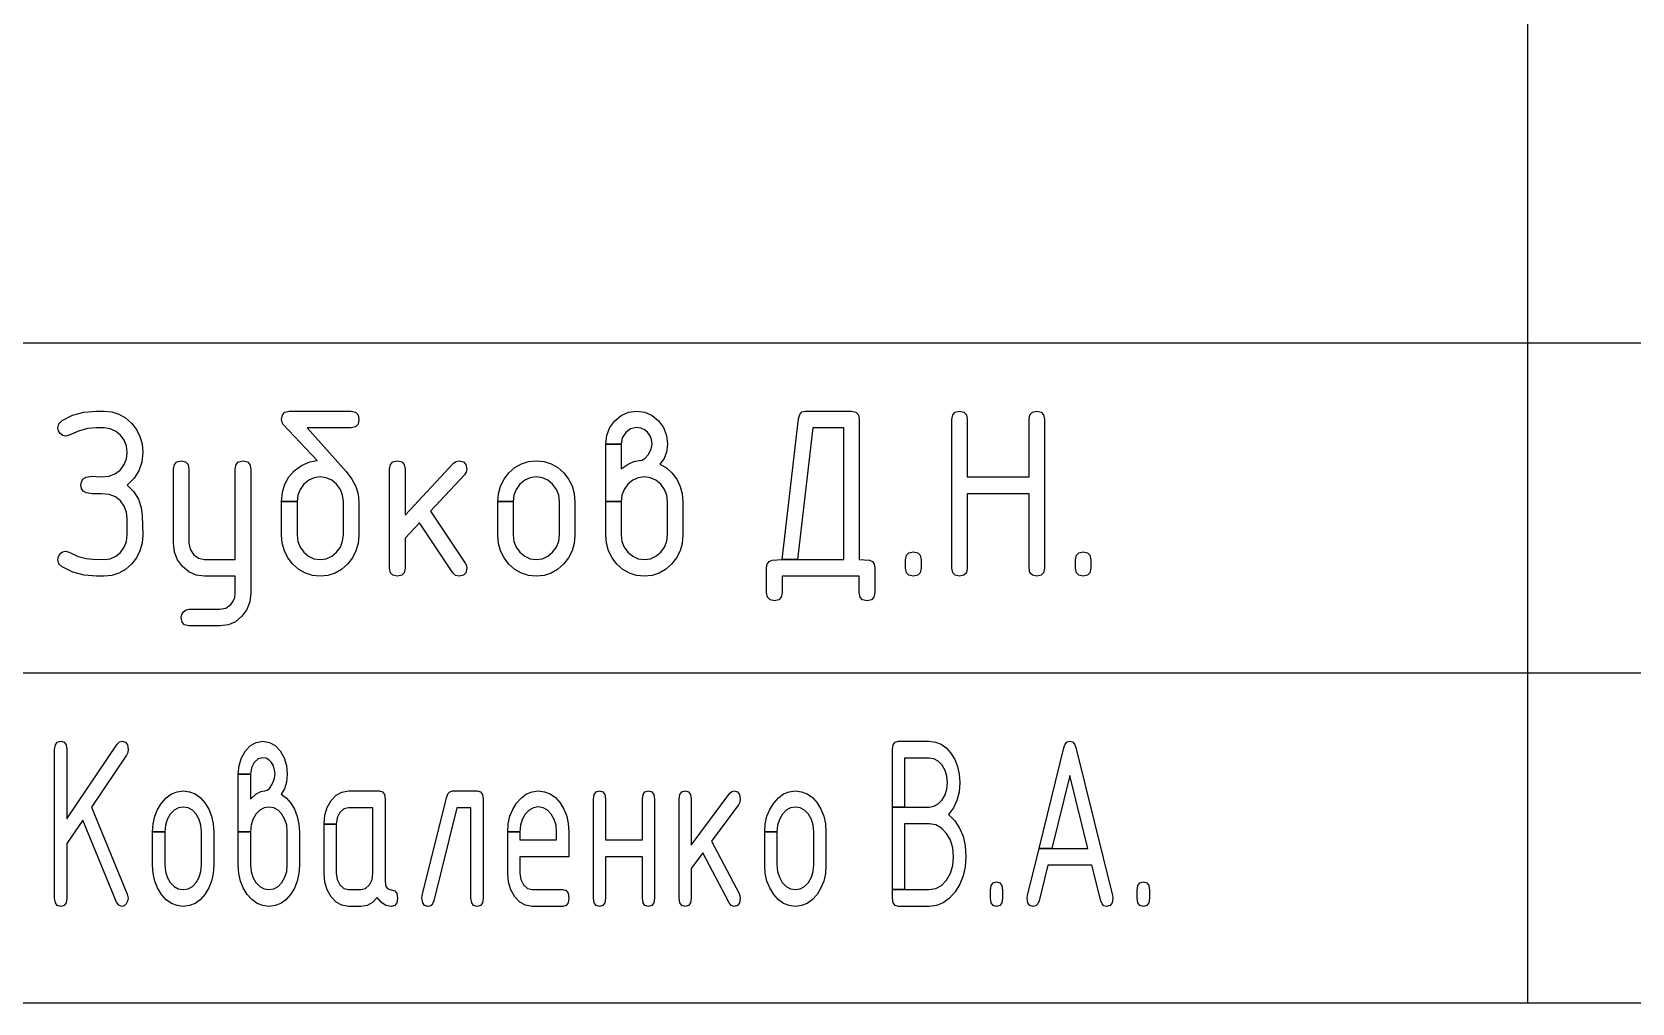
# Model space of a CAD drawing. Extents: x 0.3 to 16.3, y -11.7 to -0.2.
# Drawn here: x 9.737 to 10.692, y -11.496 to -10.917 of the extents above; entities that cross this region are included whole.
import ezdxf

# ---------------------------------------------------------------- set-up
doc = ezdxf.new("R2010")
doc.units = 0
doc.header["$MEASUREMENT"] = 0
doc.layers.add('BLACK', color=7, linetype='CONTINUOUS')

msp = doc.modelspace()

# ---------------------------------------------------------------- linework, layer by layer
at = {"layer": 'BLACK', "linetype": 'CONTINUOUS'}
for p, q in [((10.62949, -9.3308), (10.62949, -11.49615)), ((9.05469, -11.10245), (11.61374, -11.10245)), ((9.75552, -11.14878), (9.76166, -11.14574)), ((9.76166, -11.14574), (9.76841, -11.14389)), ((9.76841, -11.14389), (9.77589, -11.14325)), ((9.77589, -11.14325), (9.7805, -11.14325)), ((9.7805, -11.14325), (9.78515, -11.14371)), ((9.78515, -11.14371), (9.78935, -11.14505)), ((9.78935, -11.14505), (9.79321, -11.14726)), ((9.79321, -11.14726), (9.79678, -11.15043)), ((9.88635, -11.14825), (9.8869, -11.14541)), ((9.8869, -11.14541), (9.88835, -11.14383)), ((9.88835, -11.14383), (9.89096, -11.14325)), ((9.89096, -11.14325), (9.92787, -11.14325)), ((9.92787, -11.14325), (9.93047, -11.14383)), ((9.93047, -11.14383), (9.93193, -11.14541)), ((9.93193, -11.14541), (9.93247, -11.14825)), ((10.08507, -11.14896), (10.08893, -11.14578)), ((10.08893, -11.14578), (10.09322, -11.1439)), ((10.09322, -11.1439), (10.09813, -11.14325)), ((10.09813, -11.14325), (10.10306, -11.1439)), ((10.10306, -11.1439), (10.10737, -11.1458)), ((10.10737, -11.1458), (10.1112, -11.149)), ((10.19469, -11.14787), (10.19545, -11.14517)), ((10.19545, -11.14517), (10.19677, -11.14374)), ((10.19677, -11.14374), (10.19873, -11.14325)), ((10.19873, -11.14325), (10.22636, -11.14325)), ((10.22636, -11.14325), (10.22898, -11.14383)), ((10.22898, -11.14383), (10.23043, -11.14538)), ((10.23043, -11.14538), (10.23096, -11.14817)), ((10.28618, -11.14817), (10.28672, -11.14538)), ((10.28672, -11.14538), (10.28817, -11.14383)), ((10.28817, -11.14383), (10.29079, -11.14325)), ((10.29079, -11.14325), (10.2934, -11.14383)), ((10.2934, -11.14383), (10.29485, -11.14537)), ((10.29485, -11.14537), (10.29539, -11.14816)), ((10.33222, -11.14816), (10.33276, -11.14537)), ((10.33276, -11.14537), (10.33421, -11.14383)), ((10.33421, -11.14383), (10.33683, -11.14325)), ((10.33683, -11.14325), (10.33945, -11.14383)), ((10.33945, -11.14383), (10.3409, -11.14538)), ((10.3409, -11.14538), (10.34144, -11.14817)), ((9.75287, -11.15325), (9.7535, -11.15078)), ((9.75321, -11.15506), (9.75287, -11.15325)), ((9.75426, -11.15669), (9.75321, -11.15506)), ((9.7535, -11.15078), (9.75552, -11.14878)), ((9.75578, -11.15781), (9.75426, -11.15669)), ((9.7652, -11.15513), (9.75956, -11.15758)), ((9.77063, -11.15371), (9.7652, -11.15513)), ((9.77589, -11.15325), (9.77063, -11.15371)), ((9.7805, -11.15325), (9.77589, -11.15325)), ((9.78415, -11.15373), (9.7805, -11.15325)), ((9.78737, -11.15514), (9.78415, -11.15373)), ((9.79026, -11.15753), (9.78737, -11.15514)), ((9.79678, -11.15043), (9.79976, -11.15424)), ((9.79976, -11.15424), (9.80183, -11.15835)), ((9.8866, -11.15001), (9.88635, -11.14825)), ((9.88726, -11.15116), (9.8866, -11.15001)), ((9.90749, -11.17279), (9.88726, -11.15116)), ((9.92787, -11.15325), (9.9017, -11.15325)), ((9.9017, -11.15325), (9.92487, -11.17924)), ((9.93047, -11.15267), (9.92787, -11.15325)), ((9.93193, -11.1511), (9.93047, -11.15267)), ((9.93247, -11.14825), (9.93193, -11.1511)), ((10.08031, -11.15767), (10.08209, -11.15306)), ((10.08209, -11.15306), (10.08507, -11.14896)), ((10.0916, -11.15593), (10.08959, -11.1591)), ((10.09457, -11.15378), (10.0916, -11.15593)), ((10.09813, -11.15306), (10.09457, -11.15378)), ((10.10062, -11.15338), (10.09813, -11.15306)), ((10.10278, -11.15431), (10.10062, -11.15338)), ((10.10468, -11.15589), (10.10278, -11.15431)), ((10.10615, -11.15793), (10.10468, -11.15589)), ((10.1112, -11.149), (10.11418, -11.15311)), ((10.11418, -11.15311), (10.11594, -11.15771)), ((10.18485, -11.23172), (10.19469, -11.14787)), ((10.20333, -11.15325), (10.19413, -11.23172)), ((10.22175, -11.15325), (10.20333, -11.15325)), ((10.22175, -11.23172), (10.22175, -11.15325)), ((10.23096, -11.14817), (10.23096, -11.23172)), ((10.28618, -11.2368), (10.28618, -11.14817)), ((10.29539, -11.14816), (10.29539, -11.18248)), ((10.33222, -11.18248), (10.33222, -11.14816)), ((10.34144, -11.14817), (10.34144, -11.2368)), ((9.75747, -11.15818), (9.75578, -11.15781)), ((9.75956, -11.15758), (9.75747, -11.15818)), ((9.79252, -11.16059), (9.79026, -11.15753)), ((9.79386, -11.16398), (9.79252, -11.16059)), ((9.79431, -11.16783), (9.79386, -11.16398)), ((9.80183, -11.15835), (9.80309, -11.16283)), ((9.80309, -11.16283), (9.80352, -11.16778)), ((10.0797, -11.16294), (10.07971, -11.16291)), ((10.0797, -11.19723), (10.0797, -11.16294)), ((10.07971, -11.16291), (10.08031, -11.15767)), ((10.07971, -11.16291), (10.08891, -11.16291)), ((10.08891, -11.16291), (10.07971, -11.16291)), ((10.08959, -11.1591), (10.08891, -11.16291)), ((10.08891, -11.16291), (10.08891, -11.17768)), ((10.10496, -11.16932), (10.10678, -11.16601)), ((10.10703, -11.16024), (10.10615, -11.15793)), ((10.10678, -11.16601), (10.10733, -11.16291)), ((10.10733, -11.16291), (10.10703, -11.16024)), ((10.11594, -11.15771), (10.11654, -11.16294)), ((10.11654, -11.16294), (10.116, -11.1677)), ((9.79023, -11.17818), (9.79251, -11.17509)), ((9.79251, -11.17509), (9.79385, -11.17168)), ((9.79385, -11.17168), (9.79431, -11.16783)), ((9.80293, -11.17364), (9.80122, -11.17877)), ((9.80352, -11.16778), (9.80293, -11.17364)), ((9.8219, -11.17778), (9.82244, -11.175)), ((9.82244, -11.175), (9.82389, -11.17344)), ((9.82389, -11.17344), (9.82651, -11.17287)), ((9.82651, -11.17287), (9.82912, -11.17344)), ((9.82912, -11.17344), (9.83057, -11.17499)), ((9.83057, -11.17499), (9.83111, -11.17777)), ((9.85874, -11.17777), (9.85928, -11.17499)), ((9.85928, -11.17499), (9.86073, -11.17344)), ((9.86073, -11.17344), (9.86335, -11.17287)), ((9.86335, -11.17287), (9.86596, -11.17344)), ((9.86596, -11.17344), (9.86741, -11.175)), ((9.86741, -11.175), (9.86795, -11.17779)), ((9.89392, -11.17878), (9.89829, -11.17563)), ((9.89829, -11.17563), (9.90322, -11.17345)), ((9.90322, -11.17345), (9.90749, -11.17279)), ((9.9508, -11.17778), (9.95134, -11.175)), ((9.95134, -11.175), (9.9528, -11.17344)), ((9.9528, -11.17344), (9.95541, -11.17287)), ((9.95541, -11.17287), (9.95802, -11.17344)), ((9.95802, -11.17344), (9.95947, -11.175)), ((9.95947, -11.175), (9.96001, -11.17778)), ((9.96001, -11.20521), (9.98897, -11.17429)), ((9.98897, -11.17429), (9.99044, -11.17323)), ((9.99044, -11.17323), (9.99225, -11.17287)), ((9.99225, -11.17287), (9.99486, -11.17344)), ((9.99486, -11.17344), (9.99631, -11.175)), ((9.99631, -11.175), (9.99685, -11.17778)), ((10.02556, -11.17689), (10.02942, -11.17467)), ((10.02942, -11.17467), (10.03363, -11.17333)), ((10.03363, -11.17333), (10.03828, -11.17287)), ((10.03828, -11.17287), (10.043, -11.17333)), ((10.043, -11.17333), (10.04724, -11.17466)), ((10.04724, -11.17466), (10.0511, -11.17686)), ((10.08891, -11.17768), (10.093, -11.17478)), ((10.093, -11.17478), (10.09654, -11.17323)), ((10.09654, -11.17323), (10.09966, -11.17276)), ((10.09966, -11.17276), (10.10142, -11.17241)), ((10.10142, -11.17241), (10.10317, -11.17133)), ((10.10317, -11.17133), (10.10496, -11.16932)), ((10.11447, -11.17158), (10.11194, -11.1748)), ((10.11194, -11.1748), (10.11589, -11.17707)), ((10.116, -11.1677), (10.11447, -11.17158)), ((9.76668, -11.18733), (9.76703, -11.18533)), ((9.76703, -11.18533), (9.76807, -11.18364)), ((9.76807, -11.18364), (9.76983, -11.18255)), ((9.76983, -11.18255), (9.7731, -11.1821)), ((9.7731, -11.1821), (9.77582, -11.18229)), ((9.77582, -11.18229), (9.77889, -11.18248)), ((9.77889, -11.18248), (9.78357, -11.18196)), ((9.78357, -11.18196), (9.78728, -11.1805)), ((9.78728, -11.1805), (9.79023, -11.17818)), ((9.7984, -11.18332), (9.79431, -11.18741)), ((9.80122, -11.17877), (9.7984, -11.18332)), ((9.8219, -11.22205), (9.8219, -11.17778)), ((9.83111, -11.17777), (9.83111, -11.22191)), ((9.85874, -11.23172), (9.85874, -11.17777)), ((9.86795, -11.17779), (9.86795, -11.25164)), ((9.8883, -11.18671), (9.89063, -11.18246)), ((9.89063, -11.18246), (9.89392, -11.17878)), ((9.90251, -11.18437), (9.89961, -11.18679)), ((9.90573, -11.18295), (9.90251, -11.18437)), ((9.90937, -11.18246), (9.90573, -11.18295)), ((9.91302, -11.18295), (9.90937, -11.18246)), ((9.91624, -11.18437), (9.91302, -11.18295)), ((9.91914, -11.18679), (9.91624, -11.18437)), ((9.92487, -11.17924), (9.92828, -11.18376)), ((9.92828, -11.18376), (9.9306, -11.18826)), ((9.9508, -11.2368), (9.9508, -11.17778)), ((9.96001, -11.17778), (9.96001, -11.20521)), ((9.99546, -11.18122), (9.97522, -11.20282)), ((9.99651, -11.17959), (9.99546, -11.18122)), ((9.99685, -11.17778), (9.99651, -11.17959)), ((10.01694, -11.188), (10.01902, -11.18388)), ((10.01902, -11.18388), (10.02198, -11.18006)), ((10.02198, -11.18006), (10.02556, -11.17689)), ((10.03141, -11.18437), (10.02851, -11.18679)), ((10.03463, -11.18295), (10.03141, -11.18437)), ((10.03828, -11.18246), (10.03463, -11.18295)), ((10.04192, -11.18295), (10.03828, -11.18246)), ((10.04514, -11.18437), (10.04192, -11.18295)), ((10.04804, -11.18679), (10.04514, -11.18437)), ((10.0511, -11.17686), (10.05464, -11.17998)), ((10.05464, -11.17998), (10.05756, -11.18376)), ((10.05756, -11.18376), (10.05962, -11.18788)), ((10.0958, -11.18438), (10.09293, -11.18679)), ((10.09903, -11.18295), (10.0958, -11.18438)), ((10.10273, -11.18246), (10.09903, -11.18295)), ((10.10642, -11.18295), (10.10273, -11.18246)), ((10.10965, -11.18438), (10.10642, -11.18295)), ((10.11253, -11.18679), (10.10965, -11.18438)), ((10.11589, -11.17707), (10.11923, -11.18007)), ((10.11923, -11.18007), (10.12202, -11.18383)), ((10.12202, -11.18383), (10.12409, -11.1881)), ((10.29539, -11.18248), (10.33222, -11.18248)), ((9.76702, -11.18933), (9.76668, -11.18733)), ((9.76804, -11.19099), (9.76702, -11.18933)), ((9.7698, -11.19204), (9.76804, -11.19099)), ((9.77331, -11.19248), (9.7698, -11.19204)), ((9.77596, -11.19248), (9.77331, -11.19248)), ((9.77875, -11.19248), (9.77596, -11.19248)), ((9.78348, -11.193), (9.77875, -11.19248)), ((9.78722, -11.19444), (9.78348, -11.193)), ((9.79018, -11.19672), (9.78722, -11.19444)), ((9.79431, -11.18741), (9.79826, -11.19136)), ((9.79826, -11.19136), (9.80101, -11.19574)), ((9.88637, -11.19723), (9.88686, -11.19163)), ((9.88686, -11.19163), (9.8883, -11.18671)), ((9.89602, -11.19333), (9.89556, -11.19723)), ((9.89735, -11.18989), (9.89602, -11.19333)), ((9.89961, -11.18679), (9.89735, -11.18989)), ((9.9214, -11.18989), (9.91914, -11.18679)), ((9.92274, -11.19333), (9.9214, -11.18989)), ((9.92319, -11.19723), (9.92274, -11.19333)), ((9.9306, -11.18826), (9.93195, -11.19281)), ((9.93195, -11.19281), (9.9324, -11.19748)), ((10.01527, -11.19723), (10.01568, -11.19249)), ((10.01568, -11.19249), (10.01694, -11.188)), ((10.02492, -11.19333), (10.02446, -11.19723)), ((10.02625, -11.18989), (10.02492, -11.19333)), ((10.02851, -11.18679), (10.02625, -11.18989)), ((10.0503, -11.18989), (10.04804, -11.18679)), ((10.05164, -11.19333), (10.0503, -11.18989)), ((10.05209, -11.19723), (10.05164, -11.19333)), ((10.05962, -11.18788), (10.06087, -11.19241)), ((10.06087, -11.19241), (10.0613, -11.19746)), ((10.08936, -11.19333), (10.08891, -11.19723)), ((10.09069, -11.18989), (10.08936, -11.19333)), ((10.09293, -11.18679), (10.09069, -11.18989)), ((10.11477, -11.18989), (10.11253, -11.18679)), ((10.11609, -11.19333), (10.11477, -11.18989)), ((10.11654, -11.19723), (10.11609, -11.19333)), ((10.12409, -11.1881), (10.12533, -11.1926)), ((10.12533, -11.1926), (10.12575, -11.19741)), ((10.33222, -11.19248), (10.29539, -11.19248)), ((10.29539, -11.19248), (10.29539, -11.2368)), ((10.33222, -11.2368), (10.33222, -11.19248)), ((9.7925, -11.1999), (9.79018, -11.19672)), ((9.79386, -11.20344), (9.7925, -11.1999)), ((9.79431, -11.20724), (9.79386, -11.20344)), ((9.80101, -11.19574), (9.80268, -11.20065)), ((9.80268, -11.20065), (9.80325, -11.20566)), ((9.88635, -11.19741), (9.88637, -11.19723)), ((9.88635, -11.2171), (9.88635, -11.19741)), ((9.88637, -11.19723), (9.89556, -11.19723)), ((9.89556, -11.19723), (9.88637, -11.19723)), ((9.89556, -11.19723), (9.89556, -11.21694)), ((9.92319, -11.21694), (9.92319, -11.19723)), ((9.9324, -11.19748), (9.9324, -11.21715)), ((9.97522, -11.20282), (9.99594, -11.23397)), ((10.01525, -11.19746), (10.01527, -11.19723)), ((10.01525, -11.21713), (10.01525, -11.19746)), ((10.01527, -11.19723), (10.02446, -11.19723)), ((10.02446, -11.19723), (10.01527, -11.19723)), ((10.02446, -11.19723), (10.02446, -11.21694)), ((10.05209, -11.21694), (10.05209, -11.19723)), ((10.0613, -11.19746), (10.0613, -11.21713)), ((10.0797, -11.2171), (10.0797, -11.19723)), ((10.0797, -11.19723), (10.08891, -11.19723)), ((10.08891, -11.19723), (10.0797, -11.19723)), ((10.08891, -11.19723), (10.08891, -11.21694)), ((10.11654, -11.21694), (10.11654, -11.19723)), ((10.12575, -11.19741), (10.12575, -11.2171)), ((9.79431, -11.21704), (9.79431, -11.20724)), ((9.80325, -11.20566), (9.80352, -11.21703)), ((9.96859, -11.20985), (9.96001, -11.21903)), ((9.98841, -11.23963), (9.96859, -11.20985)), ((9.79254, -11.22439), (9.79386, -11.22096)), ((9.79386, -11.22096), (9.79431, -11.21704)), ((9.80309, -11.22202), (9.80183, -11.22653)), ((9.80352, -11.21703), (9.80309, -11.22202)), ((9.8225, -11.22728), (9.8219, -11.22205)), ((9.83111, -11.22191), (9.83179, -11.22563)), ((9.88678, -11.22207), (9.88635, -11.2171)), ((9.88804, -11.22657), (9.88678, -11.22207)), ((9.89556, -11.21694), (9.89602, -11.22089)), ((9.89602, -11.22089), (9.89734, -11.22435)), ((9.9214, -11.22428), (9.92274, -11.22084)), ((9.92274, -11.22084), (9.92319, -11.21694)), ((9.93197, -11.22211), (9.93071, -11.2266)), ((9.9324, -11.21715), (9.93197, -11.22211)), ((9.96001, -11.21903), (9.96001, -11.23679)), ((10.01568, -11.22209), (10.01525, -11.21713)), ((10.01694, -11.22659), (10.01568, -11.22209)), ((10.02446, -11.21694), (10.02492, -11.22089)), ((10.02492, -11.22089), (10.02624, -11.22435)), ((10.0503, -11.22428), (10.05164, -11.22084)), ((10.05164, -11.22084), (10.05209, -11.21694)), ((10.06087, -11.22209), (10.05961, -11.22659)), ((10.0613, -11.21713), (10.06087, -11.22209)), ((10.08013, -11.22207), (10.0797, -11.2171)), ((10.08138, -11.22657), (10.08013, -11.22207)), ((10.08891, -11.21694), (10.08937, -11.22089)), ((10.08937, -11.22089), (10.09069, -11.22435)), ((10.11477, -11.22429), (10.11609, -11.22084)), ((10.11609, -11.22084), (10.11654, -11.21694)), ((10.12532, -11.22211), (10.12406, -11.22663)), ((10.12575, -11.2171), (10.12532, -11.22211)), ((9.75287, -11.23172), (9.7532, -11.22984)), ((9.75351, -11.23424), (9.75287, -11.23172)), ((9.7532, -11.22984), (9.75423, -11.22824)), ((9.75423, -11.22824), (9.75572, -11.22715)), ((9.75572, -11.22715), (9.75747, -11.22679)), ((9.75747, -11.22679), (9.75956, -11.22739)), ((9.75956, -11.22739), (9.76504, -11.22984)), ((9.76504, -11.22984), (9.76975, -11.23112)), ((9.76975, -11.23112), (9.77366, -11.23154)), ((9.77366, -11.23154), (9.7805, -11.23172)), ((9.7805, -11.23172), (9.78419, -11.23124)), ((9.78419, -11.23124), (9.78743, -11.22983)), ((9.78743, -11.22983), (9.7903, -11.22746)), ((9.7903, -11.22746), (9.79254, -11.22439)), ((9.79975, -11.23067), (9.79678, -11.2345)), ((9.80183, -11.22653), (9.79975, -11.23067)), ((9.82427, -11.23187), (9.8225, -11.22728)), ((9.82724, -11.23598), (9.82427, -11.23187)), ((9.83179, -11.22563), (9.83383, -11.22882)), ((9.83383, -11.22882), (9.83682, -11.231)), ((9.83682, -11.231), (9.84032, -11.23172)), ((9.84032, -11.23172), (9.85874, -11.23172)), ((9.89011, -11.23069), (9.88804, -11.22657)), ((9.89308, -11.23452), (9.89011, -11.23069)), ((9.89734, -11.22435), (9.89957, -11.22743)), ((9.89957, -11.22743), (9.90245, -11.22981)), ((9.90245, -11.22981), (9.90568, -11.23123)), ((9.90568, -11.23123), (9.90937, -11.23172)), ((9.90937, -11.23172), (9.91302, -11.23123)), ((9.91302, -11.23123), (9.91624, -11.22981)), ((9.91624, -11.22981), (9.91914, -11.22739)), ((9.91914, -11.22739), (9.9214, -11.22428)), ((9.92863, -11.23072), (9.92566, -11.23454)), ((9.93071, -11.2266), (9.92863, -11.23072)), ((10.01902, -11.23071), (10.01694, -11.22659)), ((10.02198, -11.23453), (10.01902, -11.23071)), ((10.02624, -11.22435), (10.02847, -11.22743)), ((10.02847, -11.22743), (10.03135, -11.22981)), ((10.03135, -11.22981), (10.03458, -11.23123)), ((10.03458, -11.23123), (10.03828, -11.23172)), ((10.03828, -11.23172), (10.04192, -11.23123)), ((10.04192, -11.23123), (10.04514, -11.22981)), ((10.04514, -11.22981), (10.04804, -11.22739)), ((10.04804, -11.22739), (10.0503, -11.22428)), ((10.05754, -11.23071), (10.05456, -11.23453)), ((10.05961, -11.22659), (10.05754, -11.23071)), ((10.08345, -11.2307), (10.08138, -11.22657)), ((10.0864, -11.23452), (10.08345, -11.2307)), ((10.09069, -11.22435), (10.09293, -11.22743)), ((10.09293, -11.22743), (10.0958, -11.22981)), ((10.0958, -11.22981), (10.09903, -11.23123)), ((10.09903, -11.23123), (10.10273, -11.23172)), ((10.10273, -11.23172), (10.10642, -11.23123)), ((10.10642, -11.23123), (10.10965, -11.2298)), ((10.10965, -11.2298), (10.11253, -11.22739)), ((10.11253, -11.22739), (10.11477, -11.22429)), ((10.12198, -11.23076), (10.11901, -11.23456)), ((10.12406, -11.22663), (10.12198, -11.23076)), ((10.17608, -11.23442), (10.17712, -11.23294)), ((10.17712, -11.23294), (10.17891, -11.23202)), ((10.17891, -11.23202), (10.18485, -11.23172)), ((10.18485, -11.23172), (10.19413, -11.23172)), ((10.19413, -11.23172), (10.18485, -11.23172)), ((10.19413, -11.23172), (10.22175, -11.23172)), ((10.23096, -11.23172), (10.23696, -11.23202)), ((10.23696, -11.23202), (10.23876, -11.23294)), ((10.23876, -11.23294), (10.2398, -11.23442)), ((10.25858, -11.23198), (10.25912, -11.22921)), ((10.25858, -11.23684), (10.25858, -11.23198)), ((10.25912, -11.22921), (10.26057, -11.22768)), ((10.26057, -11.22768), (10.26319, -11.2271)), ((10.26319, -11.2271), (10.26581, -11.22768)), ((10.26581, -11.22768), (10.26725, -11.22921)), ((10.26725, -11.22921), (10.26779, -11.23198)), ((10.26779, -11.23198), (10.26779, -11.23684)), ((10.35989, -11.23198), (10.36043, -11.22921)), ((10.35989, -11.23684), (10.35989, -11.23198)), ((10.36043, -11.22921), (10.36187, -11.22768)), ((10.36187, -11.22768), (10.3645, -11.2271)), ((10.3645, -11.2271), (10.36711, -11.22768)), ((10.36711, -11.22768), (10.36856, -11.22921)), ((10.36856, -11.22921), (10.36909, -11.23198)), ((10.36909, -11.23198), (10.36909, -11.23684)), ((9.75552, -11.23619), (9.75351, -11.23424)), ((9.76183, -11.23924), (9.75552, -11.23619)), ((9.76859, -11.24109), (9.76183, -11.23924)), ((9.77589, -11.24172), (9.76859, -11.24109)), ((9.7805, -11.24172), (9.77589, -11.24172)), ((9.78515, -11.24126), (9.7805, -11.24172)), ((9.78935, -11.23991), (9.78515, -11.24126)), ((9.79321, -11.23769), (9.78935, -11.23991)), ((9.79678, -11.2345), (9.79321, -11.23769)), ((9.83107, -11.23917), (9.82724, -11.23598)), ((9.83538, -11.24107), (9.83107, -11.23917)), ((9.84032, -11.24172), (9.83538, -11.24107)), ((9.85874, -11.24172), (9.84032, -11.24172)), ((9.85874, -11.25168), (9.85874, -11.24172)), ((9.89666, -11.23769), (9.89308, -11.23452)), ((9.90052, -11.23992), (9.89666, -11.23769)), ((9.90473, -11.24126), (9.90052, -11.23992)), ((9.90937, -11.24172), (9.90473, -11.24126)), ((9.91402, -11.24126), (9.90937, -11.24172)), ((9.91823, -11.23992), (9.91402, -11.24126)), ((9.92209, -11.2377), (9.91823, -11.23992)), ((9.92566, -11.23454), (9.92209, -11.2377)), ((9.95134, -11.23959), (9.9508, -11.2368)), ((9.9528, -11.24114), (9.95134, -11.23959)), ((9.95541, -11.24172), (9.9528, -11.24114)), ((9.95802, -11.24114), (9.95541, -11.24172)), ((9.95947, -11.23959), (9.95802, -11.24114)), ((9.96001, -11.23679), (9.95947, -11.23959)), ((9.99006, -11.24119), (9.98841, -11.23963)), ((9.99225, -11.24172), (9.99006, -11.24119)), ((9.99487, -11.24115), (9.99225, -11.24172)), ((9.99631, -11.23962), (9.99487, -11.24115)), ((9.99594, -11.23397), (9.99663, -11.23538)), ((9.99685, -11.23687), (9.99631, -11.23962)), ((9.99663, -11.23538), (9.99685, -11.23687)), ((10.02556, -11.2377), (10.02198, -11.23453)), ((10.02942, -11.23992), (10.02556, -11.2377)), ((10.03363, -11.24126), (10.02942, -11.23992)), ((10.03828, -11.24172), (10.03363, -11.24126)), ((10.04293, -11.24126), (10.03828, -11.24172)), ((10.04713, -11.23992), (10.04293, -11.24126)), ((10.05099, -11.2377), (10.04713, -11.23992)), ((10.05456, -11.23453), (10.05099, -11.2377)), ((10.08996, -11.23769), (10.0864, -11.23452)), ((10.09381, -11.23991), (10.08996, -11.23769)), ((10.09804, -11.24126), (10.09381, -11.23991)), ((10.10273, -11.24172), (10.09804, -11.24126)), ((10.10738, -11.24126), (10.10273, -11.24172)), ((10.11158, -11.23993), (10.10738, -11.24126)), ((10.11544, -11.23771), (10.11158, -11.23993)), ((10.11901, -11.23456), (10.11544, -11.23771)), ((10.1757, -11.23664), (10.17608, -11.23442)), ((10.1757, -11.25141), (10.1757, -11.23664)), ((10.23096, -11.24172), (10.18491, -11.24172)), ((10.18491, -11.24172), (10.18491, -11.25146)), ((10.23096, -11.25146), (10.23096, -11.24172)), ((10.2398, -11.23442), (10.24017, -11.23664)), ((10.24017, -11.23664), (10.24017, -11.25141)), ((10.25912, -11.23961), (10.25858, -11.23684)), ((10.26057, -11.24115), (10.25912, -11.23961)), ((10.26319, -11.24172), (10.26057, -11.24115)), ((10.26581, -11.24115), (10.26319, -11.24172)), ((10.26725, -11.23961), (10.26581, -11.24115)), ((10.26779, -11.23684), (10.26725, -11.23961)), ((10.28672, -11.23959), (10.28618, -11.2368)), ((10.28817, -11.24114), (10.28672, -11.23959)), ((10.29079, -11.24172), (10.28817, -11.24114)), ((10.2934, -11.24114), (10.29079, -11.24172)), ((10.29485, -11.23959), (10.2934, -11.24114)), ((10.29539, -11.2368), (10.29485, -11.23959)), ((10.33276, -11.23959), (10.33222, -11.2368)), ((10.33422, -11.24114), (10.33276, -11.23959)), ((10.33683, -11.24172), (10.33422, -11.24114)), ((10.33945, -11.24114), (10.33683, -11.24172)), ((10.3409, -11.23959), (10.33945, -11.24114)), ((10.34144, -11.2368), (10.3409, -11.23959)), ((10.36043, -11.23961), (10.35989, -11.23684)), ((10.36187, -11.24115), (10.36043, -11.23961)), ((10.3645, -11.24172), (10.36187, -11.24115)), ((10.36711, -11.24115), (10.3645, -11.24172)), ((10.36856, -11.23961), (10.36711, -11.24115)), ((10.36909, -11.23684), (10.36856, -11.23961)), ((9.85844, -11.25433), (9.85874, -11.25168)), ((9.86795, -11.25164), (9.86735, -11.25689)), ((10.17624, -11.2542), (10.1757, -11.25141)), ((10.18491, -11.25146), (10.18438, -11.25422)), ((10.2315, -11.25422), (10.23096, -11.25146)), ((10.24017, -11.25141), (10.23963, -11.25421)), ((9.8279, -11.26285), (9.82943, -11.2617)), ((9.82943, -11.2617), (9.83111, -11.26133)), ((9.83111, -11.26133), (9.84953, -11.26133)), ((9.84953, -11.26133), (9.85315, -11.26064)), ((9.85315, -11.26064), (9.85609, -11.25858)), ((9.85609, -11.25858), (9.85756, -11.2566)), ((9.85756, -11.2566), (9.85844, -11.25433)), ((9.86561, -11.26148), (9.86268, -11.26559)), ((9.86735, -11.25689), (9.86561, -11.26148)), ((10.1777, -11.25576), (10.17624, -11.2542)), ((10.18031, -11.25633), (10.1777, -11.25576)), ((10.18293, -11.25576), (10.18031, -11.25633)), ((10.18438, -11.25422), (10.18293, -11.25576)), ((10.23295, -11.25576), (10.2315, -11.25422)), ((10.23557, -11.25633), (10.23295, -11.25576)), ((10.23819, -11.25576), (10.23557, -11.25633)), ((10.23963, -11.25421), (10.23819, -11.25576)), ((9.82651, -11.26633), (9.82685, -11.2645)), ((9.82705, -11.26918), (9.82651, -11.26633)), ((9.82685, -11.2645), (9.8279, -11.26285)), ((9.8285, -11.27075), (9.82705, -11.26918)), ((9.83111, -11.27133), (9.8285, -11.27075)), ((9.84974, -11.27133), (9.83111, -11.27133)), ((9.85463, -11.27069), (9.84974, -11.27133)), ((9.85889, -11.26879), (9.85463, -11.27069)), ((9.86268, -11.26559), (9.85889, -11.26879)), ((9.05469, -11.2993), (11.61374, -11.2993)), ((9.75096, -11.34502), (9.75139, -11.34223)), ((9.75096, -11.43365), (9.75096, -11.34502)), ((9.75139, -11.34223), (9.75254, -11.34068)), ((9.75254, -11.34068), (9.75461, -11.3401)), ((9.75461, -11.3401), (9.75669, -11.34068)), ((9.75669, -11.34068), (9.75783, -11.34223)), ((9.75783, -11.34223), (9.75826, -11.34502)), ((9.75826, -11.38643), (9.78837, -11.34174)), ((9.75826, -11.34502), (9.75826, -11.38643)), ((9.78837, -11.34174), (9.78961, -11.34052)), ((9.78961, -11.34052), (9.79113, -11.3401)), ((9.79113, -11.3401), (9.79321, -11.34068)), ((9.79321, -11.34068), (9.79436, -11.34223)), ((9.79454, -11.34678), (9.79379, -11.34839)), ((9.79436, -11.34223), (9.79479, -11.34502)), ((9.79479, -11.34502), (9.79454, -11.34678)), ((9.86242, -11.34991), (9.86479, -11.34581)), ((9.86479, -11.34581), (9.86785, -11.34263)), ((9.86785, -11.34263), (9.87126, -11.34075)), ((9.87126, -11.34075), (9.87514, -11.3401)), ((9.87514, -11.3401), (9.87906, -11.34075)), ((9.87906, -11.34075), (9.88247, -11.34265)), ((9.88247, -11.34265), (9.88552, -11.34585)), ((9.88552, -11.34585), (9.88787, -11.34996)), ((10.25069, -11.34502), (10.25112, -11.34223)), ((10.25069, -11.37933), (10.25069, -11.34502)), ((10.25112, -11.34223), (10.25227, -11.34068)), ((10.25227, -11.34068), (10.25435, -11.3401)), ((10.25435, -11.3401), (10.2726, -11.3401)), ((10.2726, -11.3401), (10.27635, -11.34056)), ((10.27635, -11.34056), (10.27972, -11.34189)), ((10.27972, -11.34189), (10.28278, -11.34409)), ((10.28278, -11.34409), (10.28558, -11.34721)), ((10.28558, -11.34721), (10.2879, -11.35099)), ((10.33815, -11.40395), (10.35294, -11.34406)), ((10.35294, -11.34406), (10.35384, -11.34178)), ((10.35384, -11.34178), (10.35503, -11.34053)), ((10.35503, -11.34053), (10.3566, -11.3401)), ((10.3566, -11.3401), (10.35817, -11.34052)), ((10.35817, -11.34052), (10.35934, -11.34173)), ((10.35934, -11.34173), (10.3602, -11.34391)), ((10.3602, -11.34391), (10.382, -11.43208)), ((9.79379, -11.34839), (9.77293, -11.37934)), ((9.86054, -11.35976), (9.86102, -11.35452)), ((9.86102, -11.35452), (9.86242, -11.34991)), ((9.86837, -11.35595), (9.86783, -11.35976)), ((9.86996, -11.35278), (9.86837, -11.35595)), ((9.87232, -11.35063), (9.86996, -11.35278)), ((9.87514, -11.34991), (9.87232, -11.35063)), ((9.87712, -11.35023), (9.87514, -11.34991)), ((9.87883, -11.35117), (9.87712, -11.35023)), ((9.88034, -11.35274), (9.87883, -11.35117)), ((9.88151, -11.35478), (9.88034, -11.35274)), ((9.8822, -11.35709), (9.88151, -11.35478)), ((9.88244, -11.35976), (9.8822, -11.35709)), ((9.88787, -11.34996), (9.88927, -11.35456)), ((9.88927, -11.35456), (9.88975, -11.3598)), ((10.2726, -11.3501), (10.258, -11.3501)), ((10.258, -11.3501), (10.258, -11.37933)), ((10.2755, -11.35059), (10.2726, -11.3501)), ((10.27805, -11.352), (10.2755, -11.35059)), ((10.28035, -11.35439), (10.27805, -11.352)), ((10.28214, -11.35746), (10.28035, -11.35439)), ((10.2879, -11.35099), (10.28953, -11.3551)), ((10.28953, -11.3551), (10.29052, -11.35963)), ((9.86053, -11.3598), (9.86054, -11.35976)), ((9.86053, -11.39408), (9.86053, -11.3598)), ((9.86054, -11.35976), (9.86783, -11.35976)), ((9.86783, -11.35976), (9.86054, -11.35976)), ((9.86783, -11.35976), (9.86783, -11.37453)), ((9.87914, -11.36819), (9.88056, -11.36617)), ((9.88056, -11.36617), (9.882, -11.36286)), ((9.882, -11.36286), (9.88244, -11.35976)), ((9.88932, -11.36455), (9.8881, -11.36843)), ((9.88975, -11.3598), (9.88932, -11.36455)), ((10.2832, -11.36086), (10.28214, -11.35746)), ((10.28356, -11.36472), (10.2832, -11.36086)), ((10.2832, -11.36857), (10.28356, -11.36472)), ((10.29086, -11.36467), (10.29043, -11.37035)), ((10.29052, -11.35963), (10.29086, -11.36467)), ((10.3566, -11.36051), (10.34586, -11.40395)), ((10.36733, -11.40395), (10.3566, -11.36051)), ((9.81476, -11.37691), (9.81759, -11.37374)), ((9.81759, -11.37374), (9.82065, -11.37152)), ((9.82065, -11.37152), (9.82399, -11.37018)), ((9.82399, -11.37018), (9.82768, -11.36972)), ((9.82768, -11.36972), (9.83143, -11.37018)), ((9.83143, -11.37018), (9.83479, -11.37151)), ((9.83479, -11.37151), (9.83785, -11.37371)), ((9.83785, -11.37371), (9.84065, -11.37683)), ((9.86783, -11.37453), (9.87108, -11.37163)), ((9.87108, -11.37163), (9.87388, -11.37008)), ((9.87388, -11.37008), (9.87636, -11.36961)), ((9.87636, -11.36961), (9.87776, -11.36926)), ((9.87776, -11.36926), (9.87914, -11.36819)), ((9.8881, -11.36843), (9.8861, -11.37165)), ((9.8861, -11.37165), (9.88923, -11.37393)), ((9.88923, -11.37393), (9.89188, -11.37692)), ((9.91352, -11.37951), (9.91588, -11.37542)), ((9.91588, -11.37542), (9.91892, -11.37225)), ((9.91892, -11.37225), (9.92233, -11.37037)), ((9.92233, -11.37037), (9.92625, -11.36972)), ((9.92625, -11.36972), (9.94451, -11.36972)), ((9.94451, -11.36972), (9.94658, -11.3703)), ((9.94658, -11.3703), (9.94774, -11.37185)), ((9.94774, -11.37185), (9.94816, -11.37463)), ((9.94816, -11.37463), (9.94816, -11.42381)), ((9.97027, -11.43208), (9.98471, -11.37374)), ((9.98471, -11.37374), (9.98561, -11.37142)), ((9.98561, -11.37142), (9.9868, -11.37015)), ((9.9868, -11.37015), (9.98836, -11.36972)), ((9.98836, -11.36972), (10.00297, -11.36972)), ((10.00297, -11.36972), (10.00504, -11.3703)), ((10.00504, -11.3703), (10.00619, -11.37185)), ((10.00619, -11.37185), (10.00662, -11.37463)), ((10.00662, -11.37463), (10.00662, -11.43365)), ((10.02655, -11.37691), (10.02939, -11.37374)), ((10.02939, -11.37374), (10.03245, -11.37152)), ((10.03245, -11.37152), (10.03579, -11.37018)), ((10.03579, -11.37018), (10.03947, -11.36972)), ((10.03947, -11.36972), (10.04322, -11.37018)), ((10.04322, -11.37018), (10.04659, -11.37151)), ((10.04659, -11.37151), (10.04965, -11.3737)), ((10.04965, -11.3737), (10.05245, -11.37682)), ((10.07233, -11.37463), (10.07276, -11.37185)), ((10.07233, -11.43365), (10.07233, -11.37463)), ((10.07276, -11.37185), (10.07391, -11.3703)), ((10.07391, -11.3703), (10.07598, -11.36972)), ((10.07598, -11.36972), (10.07806, -11.3703)), ((10.07806, -11.3703), (10.0792, -11.37183)), ((10.0792, -11.37183), (10.07963, -11.37459)), ((10.07963, -11.37459), (10.07963, -11.39895)), ((10.10154, -11.37459), (10.10197, -11.37183)), ((10.10154, -11.39895), (10.10154, -11.37459)), ((10.10197, -11.37183), (10.10312, -11.3703)), ((10.10312, -11.3703), (10.1052, -11.36972)), ((10.1052, -11.36972), (10.10727, -11.3703)), ((10.10727, -11.3703), (10.10842, -11.37185)), ((10.10842, -11.37185), (10.10885, -11.37463)), ((10.10885, -11.37463), (10.10885, -11.43365)), ((10.12344, -11.37463), (10.12387, -11.37185)), ((10.12344, -11.43365), (10.12344, -11.37463)), ((10.12387, -11.37185), (10.12502, -11.3703)), ((10.12502, -11.3703), (10.12709, -11.36972)), ((10.12709, -11.36972), (10.12917, -11.3703)), ((10.12917, -11.3703), (10.13032, -11.37185)), ((10.13032, -11.37185), (10.13074, -11.37463)), ((10.13074, -11.40206), (10.15371, -11.37114)), ((10.13074, -11.37463), (10.13074, -11.40206)), ((10.15371, -11.37114), (10.15488, -11.37008)), ((10.15488, -11.37008), (10.15631, -11.36972)), ((10.15631, -11.36972), (10.15838, -11.3703)), ((10.15838, -11.3703), (10.15953, -11.37185)), ((10.15969, -11.37644), (10.15885, -11.37807)), ((10.15953, -11.37185), (10.15996, -11.37463)), ((10.15996, -11.37463), (10.15969, -11.37644)), ((10.17989, -11.37691), (10.18273, -11.37374)), ((10.18273, -11.37374), (10.18579, -11.37152)), ((10.18579, -11.37152), (10.18913, -11.37018)), ((10.18913, -11.37018), (10.19281, -11.36972)), ((10.19281, -11.36972), (10.19656, -11.37018)), ((10.19656, -11.37018), (10.19993, -11.37151)), ((10.19993, -11.37151), (10.20298, -11.37371)), ((10.20298, -11.37371), (10.20579, -11.37683)), ((10.27805, -11.37744), (10.28035, -11.37506)), ((10.28035, -11.37506), (10.28214, -11.37198)), ((10.28214, -11.37198), (10.2832, -11.36857)), ((10.28917, -11.37534), (10.28709, -11.3798)), ((10.29043, -11.37035), (10.28917, -11.37534)), ((9.77293, -11.37934), (9.79429, -11.43118)), ((9.80976, -11.38934), (9.81075, -11.38485)), ((9.81075, -11.38485), (9.8124, -11.38073)), ((9.8124, -11.38073), (9.81476, -11.37691)), ((9.81993, -11.38364), (9.81814, -11.38674)), ((9.82223, -11.38122), (9.81993, -11.38364)), ((9.82478, -11.3798), (9.82223, -11.38122)), ((9.82768, -11.37931), (9.82478, -11.3798)), ((9.83057, -11.3798), (9.82768, -11.37931)), ((9.83312, -11.38122), (9.83057, -11.3798)), ((9.83542, -11.38364), (9.83312, -11.38122)), ((9.83721, -11.38674), (9.83542, -11.38364)), ((9.84065, -11.37683), (9.84297, -11.38061)), ((9.84297, -11.38061), (9.84461, -11.38473)), ((9.84461, -11.38473), (9.84559, -11.38926)), ((9.87102, -11.38364), (9.86924, -11.38674)), ((9.8733, -11.38123), (9.87102, -11.38364)), ((9.87586, -11.3798), (9.8733, -11.38123)), ((9.87879, -11.37931), (9.87586, -11.3798)), ((9.88172, -11.3798), (9.87879, -11.37931)), ((9.88428, -11.38123), (9.88172, -11.3798)), ((9.88657, -11.38364), (9.88428, -11.38123)), ((9.88834, -11.38674), (9.88657, -11.38364)), ((9.89188, -11.37692), (9.89409, -11.38068)), ((9.89409, -11.38068), (9.89574, -11.38495)), ((9.89574, -11.38495), (9.89672, -11.38945)), ((9.91165, -11.38939), (9.91213, -11.38411)), ((9.91213, -11.38411), (9.91352, -11.37951)), ((9.91948, -11.38572), (9.91895, -11.38949)), ((9.92108, -11.38257), (9.91948, -11.38572)), ((9.92343, -11.38043), (9.92108, -11.38257)), ((9.92625, -11.37972), (9.92343, -11.38043)), ((9.94086, -11.37972), (9.92625, -11.37972)), ((9.94086, -11.4188), (9.94086, -11.37972)), ((9.99096, -11.37972), (9.97719, -11.43523)), ((9.99931, -11.37972), (9.99096, -11.37972)), ((9.99931, -11.43367), (9.99931, -11.37972)), ((10.02156, -11.38934), (10.02255, -11.38485)), ((10.02255, -11.38485), (10.0242, -11.38073)), ((10.0242, -11.38073), (10.02655, -11.37691)), ((10.03172, -11.38358), (10.02994, -11.38668)), ((10.03403, -11.38116), (10.03172, -11.38358)), ((10.03658, -11.37974), (10.03403, -11.38116)), ((10.03947, -11.37925), (10.03658, -11.37974)), ((10.04237, -11.37974), (10.03947, -11.37925)), ((10.04492, -11.38117), (10.04237, -11.37974)), ((10.04722, -11.38358), (10.04492, -11.38117)), ((10.04901, -11.38668), (10.04722, -11.38358)), ((10.05245, -11.37682), (10.05477, -11.38058)), ((10.05477, -11.38058), (10.0564, -11.38469)), ((10.0564, -11.38469), (10.05739, -11.3892)), ((10.15885, -11.37807), (10.14281, -11.39967)), ((10.1749, -11.38934), (10.17589, -11.38485)), ((10.17589, -11.38485), (10.17754, -11.38073)), ((10.17754, -11.38073), (10.17989, -11.37691)), ((10.18507, -11.38364), (10.18328, -11.38674)), ((10.18737, -11.38122), (10.18507, -11.38364)), ((10.18992, -11.3798), (10.18737, -11.38122)), ((10.19281, -11.37931), (10.18992, -11.3798)), ((10.1957, -11.3798), (10.19281, -11.37931)), ((10.19826, -11.38122), (10.1957, -11.3798)), ((10.20056, -11.38364), (10.19826, -11.38122)), ((10.20235, -11.38674), (10.20056, -11.38364)), ((10.20579, -11.37683), (10.20811, -11.38061)), ((10.20811, -11.38061), (10.20974, -11.38473)), ((10.20974, -11.38473), (10.21073, -11.38926)), ((10.25069, -11.42857), (10.25069, -11.37933)), ((10.25069, -11.37933), (10.258, -11.37933)), ((10.258, -11.37933), (10.25069, -11.37933)), ((10.258, -11.37933), (10.2726, -11.37933)), ((10.2726, -11.37933), (10.2755, -11.37885)), ((10.2755, -11.37885), (10.27805, -11.37744)), ((10.28709, -11.3798), (10.28411, -11.38381)), ((10.28411, -11.38381), (10.28791, -11.38756)), ((9.76773, -11.3871), (9.75826, -11.40112)), ((9.78787, -11.43596), (9.76773, -11.3871)), ((9.80942, -11.39431), (9.80943, -11.39408)), ((9.80942, -11.41398), (9.80942, -11.39431)), ((9.80943, -11.39408), (9.80976, -11.38934)), ((9.80943, -11.39408), (9.81672, -11.39408)), ((9.81672, -11.39408), (9.80943, -11.39408)), ((9.81708, -11.39018), (9.81672, -11.39408)), ((9.81672, -11.39408), (9.81672, -11.41379)), ((9.81814, -11.38674), (9.81708, -11.39018)), ((9.83827, -11.39019), (9.83721, -11.38674)), ((9.83863, -11.39408), (9.83827, -11.39019)), ((9.83863, -11.41379), (9.83863, -11.39408)), ((9.84559, -11.38926), (9.84594, -11.39431)), ((9.84594, -11.39431), (9.84594, -11.41398)), ((9.86053, -11.41395), (9.86053, -11.39408)), ((9.86053, -11.39408), (9.86783, -11.39408)), ((9.86783, -11.39408), (9.86053, -11.39408)), ((9.86819, -11.39018), (9.86783, -11.39408)), ((9.86783, -11.39408), (9.86783, -11.41379)), ((9.86924, -11.38674), (9.86819, -11.39018)), ((9.88939, -11.39018), (9.88834, -11.38674)), ((9.88975, -11.39408), (9.88939, -11.39018)), ((9.88975, -11.41379), (9.88975, -11.39408)), ((9.89672, -11.38945), (9.89705, -11.39426)), ((9.89705, -11.39426), (9.89705, -11.41395)), ((9.91165, -11.38949), (9.91165, -11.38939)), ((9.91165, -11.4189), (9.91165, -11.38949)), ((9.91165, -11.38949), (9.91895, -11.38949)), ((9.91895, -11.38949), (9.91165, -11.38949)), ((9.91895, -11.38949), (9.91895, -11.4188)), ((10.02122, -11.39431), (10.02124, -11.39402)), ((10.02122, -11.4189), (10.02122, -11.39431)), ((10.02124, -11.39402), (10.02156, -11.38934)), ((10.02124, -11.39402), (10.02852, -11.39402)), ((10.02852, -11.39402), (10.02124, -11.39402)), ((10.02888, -11.39012), (10.02852, -11.39402)), ((10.02852, -11.39402), (10.02852, -11.39895)), ((10.02994, -11.38668), (10.02888, -11.39012)), ((10.05007, -11.39012), (10.04901, -11.38668)), ((10.05043, -11.39402), (10.05007, -11.39012)), ((10.05043, -11.39895), (10.05043, -11.39402)), ((10.05739, -11.3892), (10.05773, -11.39424)), ((10.05773, -11.39424), (10.05773, -11.40895)), ((10.17456, -11.39431), (10.17457, -11.39408)), ((10.17456, -11.41398), (10.17456, -11.39431)), ((10.17457, -11.39408), (10.1749, -11.38934)), ((10.17457, -11.39408), (10.18186, -11.39408)), ((10.18186, -11.39408), (10.17457, -11.39408)), ((10.18222, -11.39018), (10.18186, -11.39408)), ((10.18186, -11.39408), (10.18186, -11.41379)), ((10.18328, -11.38674), (10.18222, -11.39018)), ((10.20341, -11.39019), (10.20235, -11.38674)), ((10.20377, -11.39408), (10.20341, -11.39019)), ((10.20377, -11.41379), (10.20377, -11.39408)), ((10.21073, -11.38926), (10.21107, -11.39431)), ((10.21107, -11.39431), (10.21107, -11.41398)), ((10.2726, -11.38933), (10.258, -11.38933)), ((10.258, -11.38933), (10.258, -11.42857)), ((10.27652, -11.38998), (10.2726, -11.38933)), ((10.27994, -11.39186), (10.27652, -11.38998)), ((10.28298, -11.39502), (10.27994, -11.39186)), ((10.28533, -11.3991), (10.28298, -11.39502)), ((10.28791, -11.38756), (10.29078, -11.39186)), ((10.29078, -11.39186), (10.29282, -11.39678)), ((9.75826, -11.40112), (9.75826, -11.43365)), ((10.02852, -11.39895), (10.05043, -11.39895)), ((10.07963, -11.39895), (10.10154, -11.39895)), ((10.14281, -11.39967), (10.15924, -11.43082)), ((10.28673, -11.40369), (10.28533, -11.3991)), ((10.28721, -11.40895), (10.28673, -11.40369)), ((10.29282, -11.39678), (10.29407, -11.40243)), ((10.29407, -11.40243), (10.29452, -11.40898)), ((10.3312, -11.43208), (10.33815, -11.40395)), ((10.33815, -11.40395), (10.34586, -11.40395)), ((10.34586, -11.40395), (10.33815, -11.40395)), ((10.34586, -11.40395), (10.36733, -11.40395)), ((9.80976, -11.41894), (9.80942, -11.41398)), ((9.81672, -11.41379), (9.81708, -11.41774)), ((9.83827, -11.41769), (9.83863, -11.41379)), ((9.84594, -11.41398), (9.84559, -11.41894)), ((9.86087, -11.41892), (9.86053, -11.41395)), ((9.86783, -11.41379), (9.86819, -11.41774)), ((9.88939, -11.41769), (9.88975, -11.41379)), ((9.89705, -11.41395), (9.89671, -11.41896)), ((10.05773, -11.40895), (10.02852, -11.40895)), ((10.02852, -11.40895), (10.02852, -11.41876)), ((10.07963, -11.40895), (10.07963, -11.43363)), ((10.10154, -11.40895), (10.07963, -11.40895)), ((10.10154, -11.43363), (10.10154, -11.40895)), ((10.13756, -11.4067), (10.13074, -11.41588)), ((10.15327, -11.43648), (10.13756, -11.4067)), ((10.1749, -11.41894), (10.17456, -11.41398)), ((10.18186, -11.41379), (10.18222, -11.41774)), ((10.20341, -11.41769), (10.20377, -11.41379)), ((10.21107, -11.41398), (10.21073, -11.41894)), ((10.28533, -11.4188), (10.28673, -11.41421)), ((10.28673, -11.41421), (10.28721, -11.40895)), ((10.29452, -11.40898), (10.29411, -11.41494)), ((10.34343, -11.41395), (10.33817, -11.43521)), ((10.36976, -11.41395), (10.34343, -11.41395)), ((10.37502, -11.43521), (10.36976, -11.41395)), ((9.81075, -11.42344), (9.80976, -11.41894)), ((9.8124, -11.42756), (9.81075, -11.42344)), ((9.81708, -11.41774), (9.81813, -11.4212)), ((9.81813, -11.4212), (9.8199, -11.42428)), ((9.83312, -11.42666), (9.83542, -11.42424)), ((9.83542, -11.42424), (9.83721, -11.42113)), ((9.83721, -11.42113), (9.83827, -11.41769)), ((9.8446, -11.42344), (9.84295, -11.42756)), ((9.84559, -11.41894), (9.8446, -11.42344)), ((9.86186, -11.42342), (9.86087, -11.41892)), ((9.8635, -11.42755), (9.86186, -11.42342)), ((9.86819, -11.41774), (9.86924, -11.4212)), ((9.86924, -11.4212), (9.87102, -11.42428)), ((9.88428, -11.42665), (9.88657, -11.42424)), ((9.88657, -11.42424), (9.88834, -11.42114)), ((9.88834, -11.42114), (9.88939, -11.41769)), ((9.89571, -11.42348), (9.89406, -11.42761)), ((9.89671, -11.41896), (9.89571, -11.42348)), ((9.91213, -11.42418), (9.91165, -11.4189)), ((9.91352, -11.42878), (9.91213, -11.42418)), ((9.91895, -11.4188), (9.91948, -11.4225)), ((9.91948, -11.4225), (9.92111, -11.42569)), ((9.93873, -11.42572), (9.94033, -11.42257)), ((9.94033, -11.42257), (9.94086, -11.4188)), ((9.94816, -11.42381), (9.94859, -11.4266)), ((10.0217, -11.42418), (10.02122, -11.4189)), ((10.02309, -11.42878), (10.0217, -11.42418)), ((10.02852, -11.41876), (10.02906, -11.42248)), ((10.02906, -11.42248), (10.03067, -11.42567)), ((10.13074, -11.41588), (10.13074, -11.43364)), ((10.17589, -11.42344), (10.1749, -11.41894)), ((10.17754, -11.42756), (10.17589, -11.42344)), ((10.18222, -11.41774), (10.18327, -11.4212)), ((10.18327, -11.4212), (10.18504, -11.42428)), ((10.19826, -11.42666), (10.20056, -11.42424)), ((10.20056, -11.42424), (10.20235, -11.42113)), ((10.20235, -11.42113), (10.20341, -11.41769)), ((10.20974, -11.42344), (10.20809, -11.42756)), ((10.21073, -11.41894), (10.20974, -11.42344)), ((10.27994, -11.42604), (10.28298, -11.42288)), ((10.28298, -11.42288), (10.28533, -11.4188)), ((10.29291, -11.42034), (10.29093, -11.4253)), ((10.29411, -11.41494), (10.29291, -11.42034)), ((10.31072, -11.42453), (10.3128, -11.42395)), ((10.3128, -11.42395), (10.31488, -11.42453)), ((10.39834, -11.42453), (10.40041, -11.42395)), ((10.40041, -11.42395), (10.40249, -11.42453)), ((9.75139, -11.43644), (9.75096, -11.43365)), ((9.75826, -11.43365), (9.75783, -11.43644)), ((9.79429, -11.43118), (9.79479, -11.43365)), ((9.79479, -11.43365), (9.79451, -11.43539)), ((9.81476, -11.43138), (9.8124, -11.42756)), ((9.81759, -11.43455), (9.81476, -11.43138)), ((9.8199, -11.42428), (9.82219, -11.42667)), ((9.82219, -11.42667), (9.82474, -11.42808)), ((9.82474, -11.42808), (9.82768, -11.42857)), ((9.82768, -11.42857), (9.83057, -11.42808)), ((9.83057, -11.42808), (9.83312, -11.42666)), ((9.84059, -11.43138), (9.83776, -11.43455)), ((9.84295, -11.42756), (9.84059, -11.43138)), ((9.86584, -11.43137), (9.8635, -11.42755)), ((9.86867, -11.43454), (9.86584, -11.43137)), ((9.87102, -11.42428), (9.8733, -11.42667)), ((9.8733, -11.42667), (9.87586, -11.42808)), ((9.87586, -11.42808), (9.87879, -11.42857)), ((9.87879, -11.42857), (9.88172, -11.42808)), ((9.88172, -11.42808), (9.88428, -11.42665)), ((9.89171, -11.43141), (9.88887, -11.43456)), ((9.89406, -11.42761), (9.89171, -11.43141)), ((9.91588, -11.43287), (9.91352, -11.42878)), ((9.91892, -11.43604), (9.91588, -11.43287)), ((9.92111, -11.42569), (9.92348, -11.42785)), ((9.92348, -11.42785), (9.92625, -11.42857)), ((9.92625, -11.42857), (9.93356, -11.42857)), ((9.93356, -11.42857), (9.93638, -11.42785)), ((9.93638, -11.42785), (9.93873, -11.42572)), ((9.94346, -11.43335), (9.94057, -11.43624)), ((9.94585, -11.43626), (9.94346, -11.43335)), ((9.94859, -11.4266), (9.94974, -11.42815)), ((9.94974, -11.42815), (9.95181, -11.42873)), ((9.95181, -11.42873), (9.95389, -11.42931)), ((9.95389, -11.42931), (9.95504, -11.43086)), ((9.95504, -11.43086), (9.95547, -11.43365)), ((9.95547, -11.43365), (9.95504, -11.43644)), ((9.9701, -11.43357), (9.97027, -11.43208)), ((9.97053, -11.43642), (9.9701, -11.43357)), ((9.99974, -11.43644), (9.99931, -11.43367)), ((10.00662, -11.43365), (10.00619, -11.43644)), ((10.02545, -11.43287), (10.02309, -11.42878)), ((10.02848, -11.43604), (10.02545, -11.43287)), ((10.03067, -11.42567), (10.03305, -11.42785)), ((10.03305, -11.42785), (10.03583, -11.42857)), ((10.03583, -11.42857), (10.05408, -11.42857)), ((10.05408, -11.42857), (10.05615, -11.42915)), ((10.05615, -11.42915), (10.0573, -11.43072)), ((10.0573, -11.43072), (10.05773, -11.43357)), ((10.05773, -11.43357), (10.0573, -11.43641)), ((10.07276, -11.43644), (10.07233, -11.43365)), ((10.07963, -11.43363), (10.0792, -11.43644)), ((10.10197, -11.43644), (10.10154, -11.43363)), ((10.10885, -11.43365), (10.10842, -11.43644)), ((10.12387, -11.43644), (10.12344, -11.43365)), ((10.13074, -11.43364), (10.13031, -11.43644)), ((10.15924, -11.43082), (10.15978, -11.43223)), ((10.15996, -11.43372), (10.15954, -11.43647)), ((10.15978, -11.43223), (10.15996, -11.43372)), ((10.17989, -11.43138), (10.17754, -11.42756)), ((10.18273, -11.43455), (10.17989, -11.43138)), ((10.18504, -11.42428), (10.18732, -11.42667)), ((10.18732, -11.42667), (10.18988, -11.42808)), ((10.18988, -11.42808), (10.19281, -11.42857)), ((10.19281, -11.42857), (10.1957, -11.42808)), ((10.1957, -11.42808), (10.19826, -11.42666)), ((10.20573, -11.43138), (10.2029, -11.43455)), ((10.20809, -11.42756), (10.20573, -11.43138)), ((10.25069, -11.43365), (10.25069, -11.42857)), ((10.25069, -11.42857), (10.258, -11.42857)), ((10.258, -11.42857), (10.25069, -11.42857)), ((10.25112, -11.43644), (10.25069, -11.43365)), ((10.258, -11.42857), (10.2726, -11.42857)), ((10.2726, -11.42857), (10.27652, -11.42793)), ((10.27652, -11.42793), (10.27994, -11.42604)), ((10.28469, -11.43372), (10.28102, -11.4364)), ((10.28809, -11.4299), (10.28469, -11.43372)), ((10.29093, -11.4253), (10.28809, -11.4299)), ((10.30915, -11.42883), (10.30957, -11.42606)), ((10.30915, -11.43369), (10.30915, -11.42883)), ((10.30957, -11.43646), (10.30915, -11.43369)), ((10.30957, -11.42606), (10.31072, -11.42453)), ((10.31488, -11.42453), (10.31602, -11.42606)), ((10.31602, -11.42606), (10.31645, -11.42883)), ((10.31645, -11.43369), (10.31602, -11.43646)), ((10.31645, -11.42883), (10.31645, -11.43369)), ((10.33104, -11.43365), (10.3312, -11.43208)), ((10.33146, -11.43644), (10.33104, -11.43365)), ((10.38216, -11.43365), (10.38173, -11.43644)), ((10.382, -11.43208), (10.38216, -11.43365)), ((10.39676, -11.42883), (10.39719, -11.42606)), ((10.39676, -11.43369), (10.39676, -11.42883)), ((10.39719, -11.43646), (10.39676, -11.43369)), ((10.39719, -11.42606), (10.39834, -11.42453)), ((10.40249, -11.42453), (10.40364, -11.42606)), ((10.40364, -11.42606), (10.40406, -11.42883)), ((10.40406, -11.43369), (10.40364, -11.43646)), ((10.40406, -11.42883), (10.40406, -11.43369)), ((9.75254, -11.43799), (9.75139, -11.43644)), ((9.75461, -11.43857), (9.75254, -11.43799)), ((9.75669, -11.43799), (9.75461, -11.43857)), ((9.75783, -11.43644), (9.75669, -11.43799)), ((9.78921, -11.43792), (9.78787, -11.43596)), ((9.79113, -11.43857), (9.78921, -11.43792)), ((9.79243, -11.4382), (9.79113, -11.43857)), ((9.79365, -11.43704), (9.79243, -11.4382)), ((9.79451, -11.43539), (9.79365, -11.43704)), ((9.82065, -11.43677), (9.81759, -11.43455)), ((9.82399, -11.43811), (9.82065, -11.43677)), ((9.82768, -11.43857), (9.82399, -11.43811)), ((9.83136, -11.43811), (9.82768, -11.43857)), ((9.8347, -11.43677), (9.83136, -11.43811)), ((9.83776, -11.43455), (9.8347, -11.43677)), ((9.87172, -11.43676), (9.86867, -11.43454)), ((9.87507, -11.43811), (9.87172, -11.43676)), ((9.87879, -11.43857), (9.87507, -11.43811)), ((9.88248, -11.43811), (9.87879, -11.43857)), ((9.88581, -11.43678), (9.88248, -11.43811)), ((9.88887, -11.43456), (9.88581, -11.43678)), ((9.92233, -11.43792), (9.91892, -11.43604)), ((9.92625, -11.43857), (9.92233, -11.43792)), ((9.93356, -11.43857), (9.92625, -11.43857)), ((9.93731, -11.43797), (9.93356, -11.43857)), ((9.94057, -11.43624), (9.93731, -11.43797)), ((9.9486, -11.43798), (9.94585, -11.43626)), ((9.95181, -11.43857), (9.9486, -11.43798)), ((9.95389, -11.43799), (9.95181, -11.43857)), ((9.95504, -11.43644), (9.95389, -11.43799)), ((9.97169, -11.43799), (9.97053, -11.43642)), ((9.97376, -11.43857), (9.97169, -11.43799)), ((9.97531, -11.43819), (9.97376, -11.43857)), ((9.97642, -11.43711), (9.97531, -11.43819)), ((9.97719, -11.43523), (9.97642, -11.43711)), ((10.00089, -11.43799), (9.99974, -11.43644)), ((10.00297, -11.43857), (10.00089, -11.43799)), ((10.00504, -11.43799), (10.00297, -11.43857)), ((10.00619, -11.43644), (10.00504, -11.43799)), ((10.0319, -11.43792), (10.02848, -11.43604)), ((10.03583, -11.43857), (10.0319, -11.43792)), ((10.05408, -11.43857), (10.03583, -11.43857)), ((10.05615, -11.43798), (10.05408, -11.43857)), ((10.0573, -11.43641), (10.05615, -11.43798)), ((10.07391, -11.43799), (10.07276, -11.43644)), ((10.07598, -11.43857), (10.07391, -11.43799)), ((10.07806, -11.43799), (10.07598, -11.43857)), ((10.0792, -11.43644), (10.07806, -11.43799)), ((10.10312, -11.43799), (10.10197, -11.43644)), ((10.1052, -11.43857), (10.10312, -11.43799)), ((10.10727, -11.43799), (10.1052, -11.43857)), ((10.10842, -11.43644), (10.10727, -11.43799)), ((10.12502, -11.43799), (10.12387, -11.43644)), ((10.12709, -11.43857), (10.12502, -11.43799)), ((10.12917, -11.43799), (10.12709, -11.43857)), ((10.13031, -11.43644), (10.12917, -11.43799)), ((10.15458, -11.43804), (10.15327, -11.43648)), ((10.15631, -11.43857), (10.15458, -11.43804)), ((10.15839, -11.438), (10.15631, -11.43857)), ((10.15954, -11.43647), (10.15839, -11.438)), ((10.18579, -11.43677), (10.18273, -11.43455)), ((10.18913, -11.43811), (10.18579, -11.43677)), ((10.19281, -11.43857), (10.18913, -11.43811)), ((10.1965, -11.43811), (10.19281, -11.43857)), ((10.19984, -11.43677), (10.1965, -11.43811)), ((10.2029, -11.43455), (10.19984, -11.43677)), ((10.25227, -11.43799), (10.25112, -11.43644)), ((10.25435, -11.43857), (10.25227, -11.43799)), ((10.2726, -11.43857), (10.25435, -11.43857)), ((10.27702, -11.43802), (10.2726, -11.43857)), ((10.28102, -11.4364), (10.27702, -11.43802)), ((10.31072, -11.438), (10.30957, -11.43646)), ((10.3128, -11.43857), (10.31072, -11.438)), ((10.31488, -11.438), (10.3128, -11.43857)), ((10.31602, -11.43646), (10.31488, -11.438)), ((10.33261, -11.43799), (10.33146, -11.43644)), ((10.33469, -11.43857), (10.33261, -11.43799)), ((10.33628, -11.43818), (10.33469, -11.43857)), ((10.3374, -11.43709), (10.33628, -11.43818)), ((10.33817, -11.43521), (10.3374, -11.43709)), ((10.37579, -11.43709), (10.37502, -11.43521)), ((10.37691, -11.43818), (10.37579, -11.43709)), ((10.37851, -11.43857), (10.37691, -11.43818)), ((10.38058, -11.43799), (10.37851, -11.43857)), ((10.38173, -11.43644), (10.38058, -11.43799)), ((10.39834, -11.438), (10.39719, -11.43646)), ((10.40041, -11.43857), (10.39834, -11.438)), ((10.40249, -11.438), (10.40041, -11.43857)), ((10.40364, -11.43646), (10.40249, -11.438)), ((0.7874, -11.49615), (16.33815, -11.49615))]:
    msp.add_line(p, q, dxfattribs=at)

doc.saveas('drawing.dxf')
